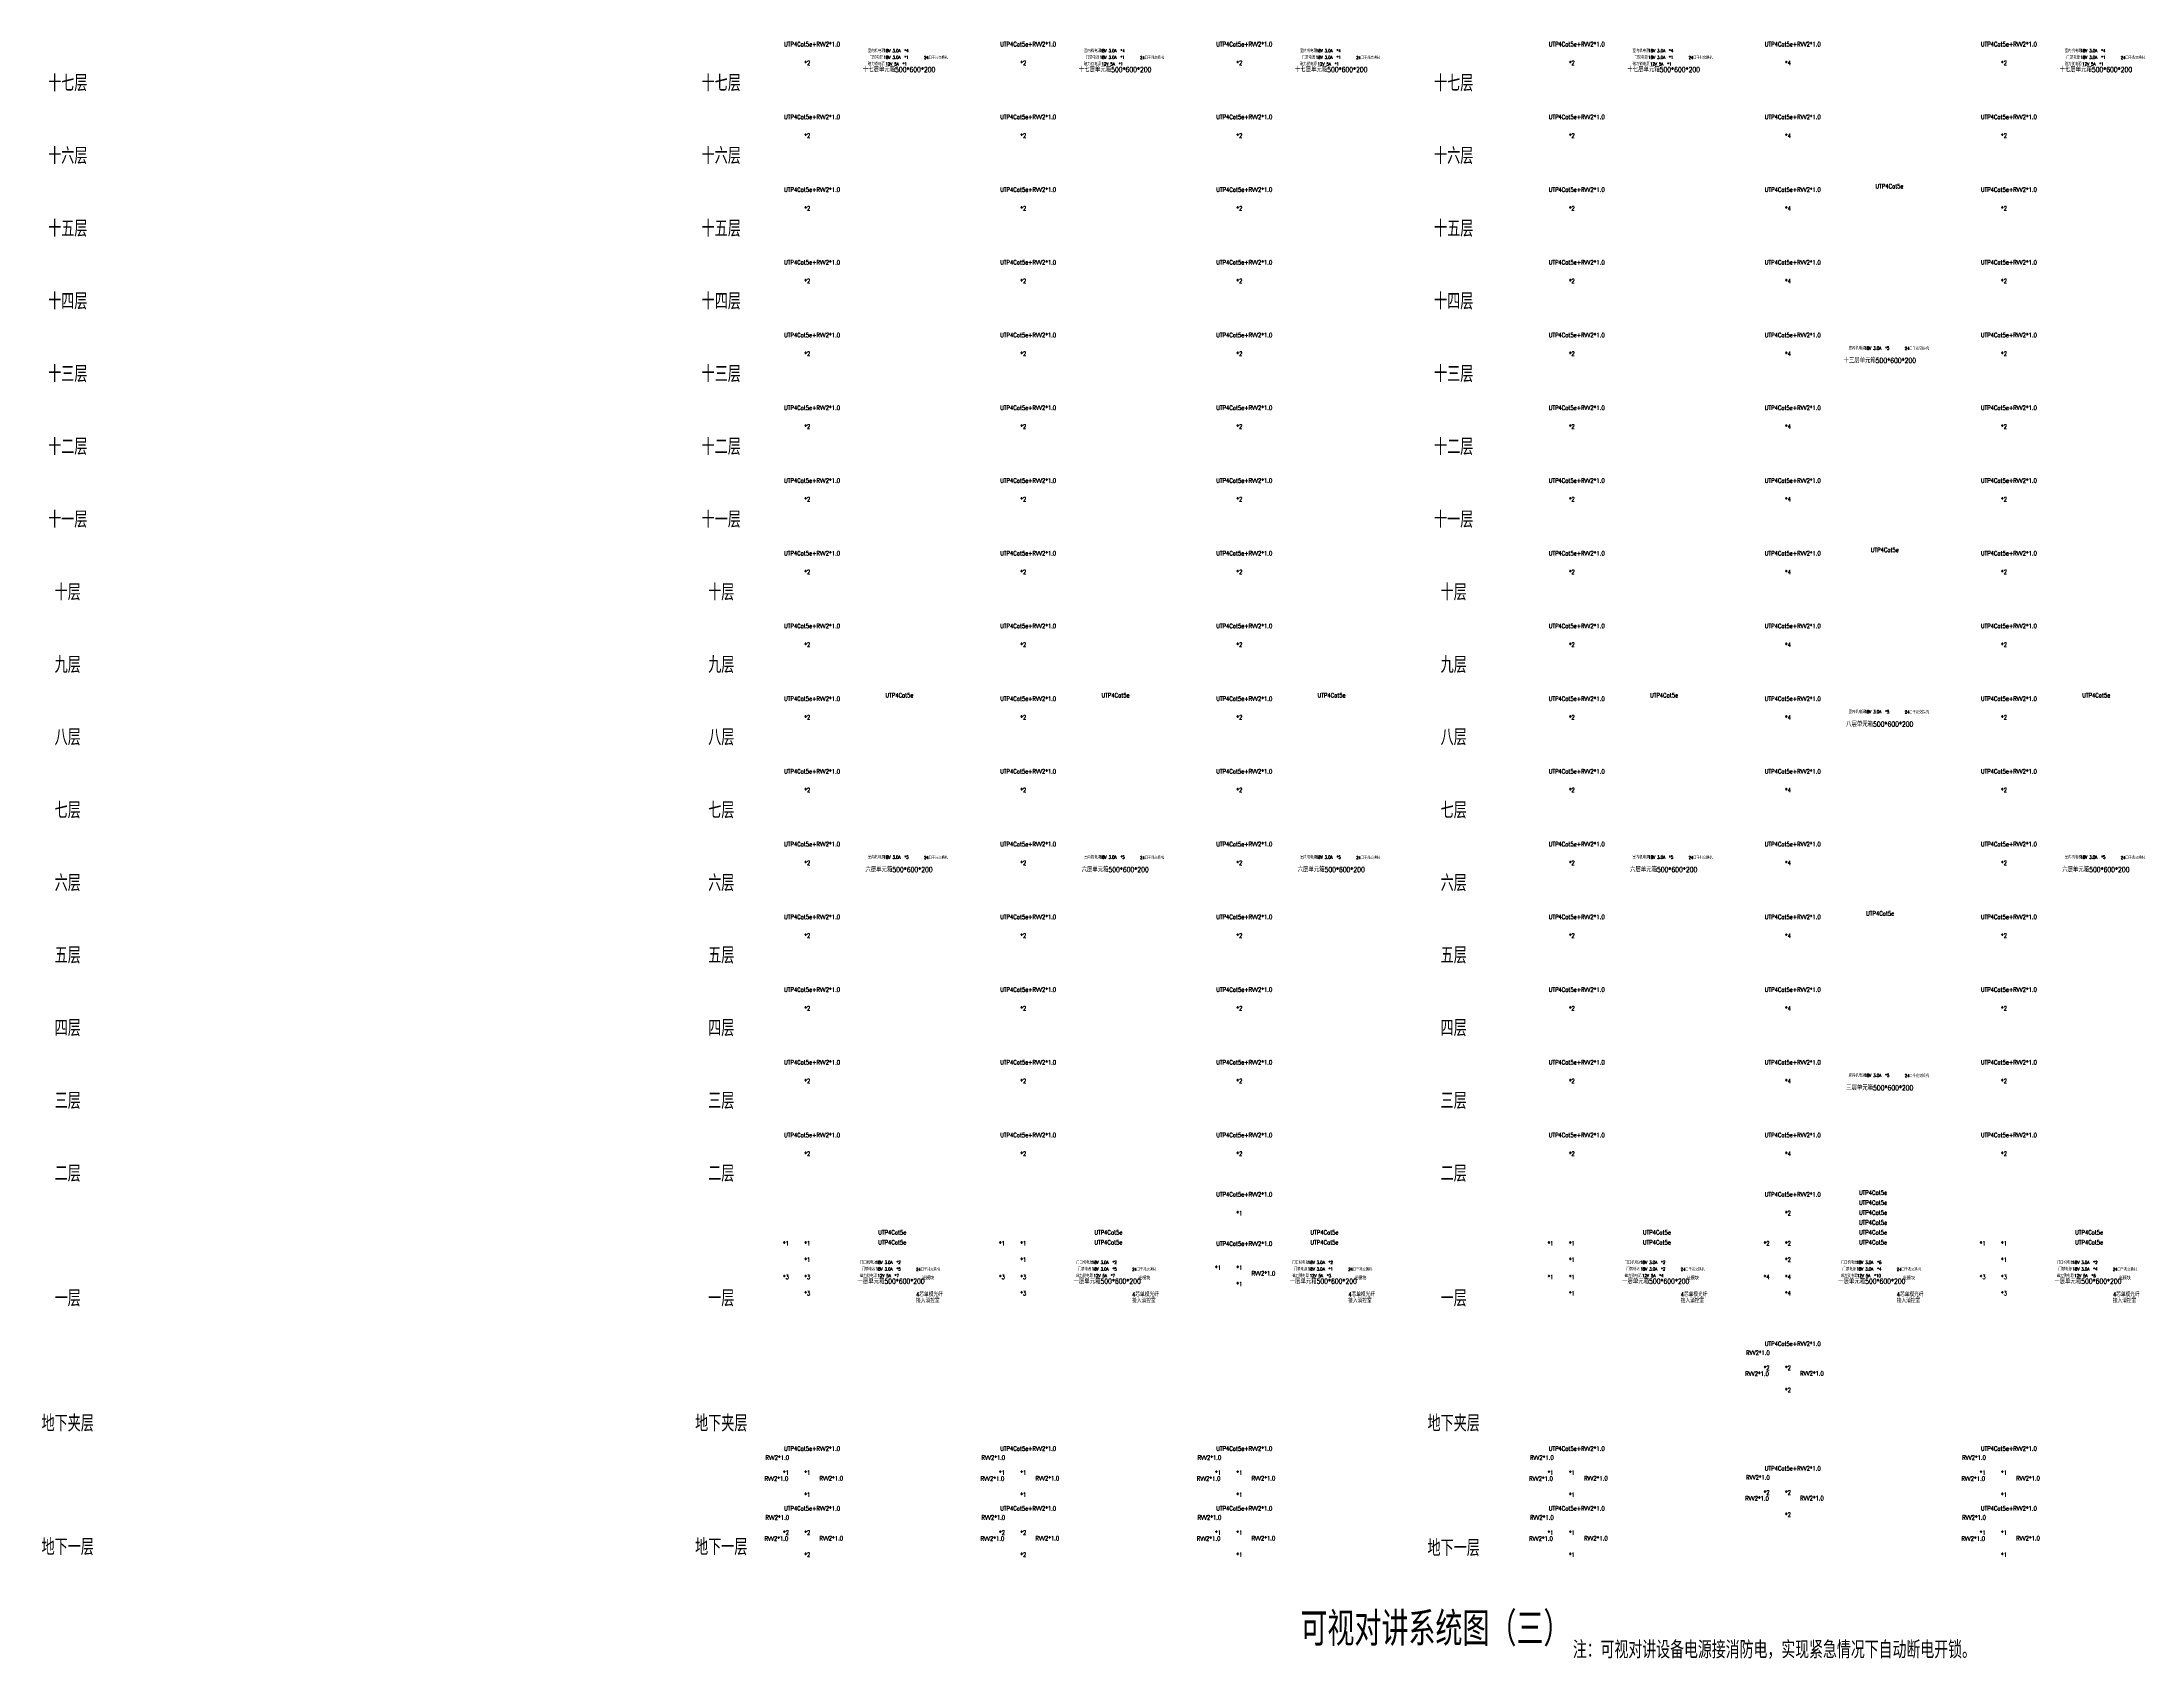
# Model space of a CAD drawing. Extents: x 2114868 to 5528286, y 1846921 to 2016792.
# Drawn here: x 2970350 to 3046151, y 1853285 to 1911650 of the extents above; entities that cross this region are included whole.
import ezdxf
from ezdxf.enums import TextEntityAlignment as Align

# ---------------------------------------------------------------- set-up
doc = ezdxf.new("R2010")
doc.units = 0
doc.header["$LTSCALE"] = 1000
doc.header["$MEASUREMENT"] = 0
for name, color, linetype in [('PUB_TITLE', 4, 'Continuous'), ('T-EQUP-LIST-PLAN', 3, 'Continuous'), ('智能化', 7, 'Continuous')]:
    doc.layers.add(name, color=color, linetype=linetype)
doc.styles.add('_TEL_DIM', font='SIMPLEX', dxfattribs={"width": 0.8, "height": 3.5, "bigfont": 'HZTXT'})
doc.styles.add('HZTXT', font='SIMPLEX.shx', dxfattribs={"width": 0.8, "height": 2500, "bigfont": 'HZTXT.shx'})

msp = doc.modelspace()

# ---------------------------------------------------------------- texts
at = {"layer": 'PUB_TITLE', "style": 'HZTXT', "width": 0.8}
msp.add_text('可视对讲系统图（三）', height=1218.8, dxfattribs=at).set_placement((3015772, 1853759))
at = {"layer": 'T-EQUP-LIST-PLAN', "style": '_TEL_DIM', "width": 0.8}
for s, p in [('十七层', (2971279, 1910194)), ('十七层', (2994868, 1910194)), ('十七层', (3021306, 1910194)), ('十六层', (2971279, 1907569)), ('十六层', (2994868, 1907569)), ('十六层', (3021306, 1907569)), ('十五层', (2971279, 1904944)), ('十五层', (2994868, 1904944)), ('十五层', (3021306, 1904944)), ('十四层', (2971279, 1902319)), ('十四层', (2994868, 1902319)), ('十四层', (3021306, 1902319)), ('十三层', (2971279, 1899694)), ('十三层', (2994868, 1899694)), ('十三层', (3021306, 1899694)), ('十二层', (2971279, 1897069)), ('十二层', (2994868, 1897069)), ('十二层', (3021306, 1897069)), ('十一层', (2971279, 1894444)), ('十一层', (2994868, 1894444)), ('十一层', (3021306, 1894444)), ('十层', (2971279, 1891819)), ('十层', (2994868, 1891819)), ('十层', (3021306, 1891819)), ('九层', (2971279, 1889194)), ('九层', (2994868, 1889194)), ('九层', (3021306, 1889194)), ('八层', (2971279, 1886569)), ('八层', (2994868, 1886569)), ('八层', (3021306, 1886569)), ('七层', (2971279, 1883944)), ('七层', (2994868, 1883944)), ('七层', (3021306, 1883944)), ('六层', (2971279, 1881319)), ('六层', (2994868, 1881319)), ('六层', (3021306, 1881319)), ('五层', (2971279, 1878694)), ('五层', (2994868, 1878694)), ('五层', (3021306, 1878694)), ('四层', (2971279, 1876069)), ('四层', (2994868, 1876069)), ('四层', (3021306, 1876069)), ('三层', (2971279, 1873444)), ('三层', (2994868, 1873444)), ('三层', (3021306, 1873444)), ('二层', (2971279, 1870819)), ('二层', (2994868, 1870819)), ('二层', (3021306, 1870819)), ('一层', (2971279, 1866319)), ('一层', (2994868, 1866319)), ('一层', (3021306, 1866319)), ('地下夹层', (2971279, 1861819)), ('地下夹层', (2994868, 1861819)), ('地下夹层', (3021306, 1861819)), ('地下一层', (2971279, 1857357)), ('地下一层', (2994868, 1857357)), ('地下一层', (3021306, 1857319))]:
    msp.add_text(s, height=590, dxfattribs=at).set_placement(p, align=Align.MIDDLE)
at = {"layer": '智能化', "color": 120, "style": '_TEL_DIM', "width": 0.8}
for s, height, p in [('UTP4Cat5e+RVV2*1.0', 156.79, (2997137, 1911493)), ('UTP4Cat5e+RVV2*1.0', 156.79, (3004937, 1911493)), ('UTP4Cat5e+RVV2*1.0', 156.79, (3012737, 1911493)), ('UTP4Cat5e+RVV2*1.0', 156.79, (3024737, 1911493)), ('UTP4Cat5e+RVV2*1.0', 156.79, (3032537, 1911493)), ('UTP4Cat5e+RVV2*1.0', 156.79, (3040337, 1911493)), ('UTP4Cat5e+RVV2*1.0', 156.79, (2997137, 1908868)), ('UTP4Cat5e+RVV2*1.0', 156.79, (3004937, 1908868)), ('UTP4Cat5e+RVV2*1.0', 156.79, (3012737, 1908868)), ('UTP4Cat5e+RVV2*1.0', 156.79, (3024737, 1908868)), ('UTP4Cat5e+RVV2*1.0', 156.79, (3032537, 1908868)), ('UTP4Cat5e+RVV2*1.0', 156.79, (3040337, 1908868)), ('UTP4Cat5e+RVV2*1.0', 156.79, (2997137, 1906243)), ('UTP4Cat5e+RVV2*1.0', 156.79, (3004937, 1906243)), ('UTP4Cat5e+RVV2*1.0', 156.79, (3012737, 1906243)), ('UTP4Cat5e+RVV2*1.0', 156.79, (3024737, 1906243)), ('UTP4Cat5e+RVV2*1.0', 156.79, (3032537, 1906243)), ('UTP4Cat5e', 156.8, (3036531, 1906366)), ('UTP4Cat5e+RVV2*1.0', 156.79, (3040337, 1906243)), ('UTP4Cat5e+RVV2*1.0', 156.79, (2997137, 1903618)), ('UTP4Cat5e+RVV2*1.0', 156.79, (3004937, 1903618)), ('UTP4Cat5e+RVV2*1.0', 156.79, (3012737, 1903618)), ('UTP4Cat5e+RVV2*1.0', 156.79, (3024737, 1903618)), ('UTP4Cat5e+RVV2*1.0', 156.79, (3032537, 1903618)), ('UTP4Cat5e+RVV2*1.0', 156.79, (3040337, 1903618)), ('UTP4Cat5e+RVV2*1.0', 156.79, (2997137, 1900993)), ('UTP4Cat5e+RVV2*1.0', 156.79, (3004937, 1900993)), ('UTP4Cat5e+RVV2*1.0', 156.79, (3012737, 1900993)), ('UTP4Cat5e+RVV2*1.0', 156.79, (3024737, 1900993)), ('UTP4Cat5e+RVV2*1.0', 156.79, (3032537, 1900993)), ('UTP4Cat5e+RVV2*1.0', 156.79, (3040337, 1900993)), ('UTP4Cat5e+RVV2*1.0', 156.79, (2997137, 1898368)), ('UTP4Cat5e+RVV2*1.0', 156.79, (3004937, 1898368)), ('UTP4Cat5e+RVV2*1.0', 156.79, (3012737, 1898368)), ('UTP4Cat5e+RVV2*1.0', 156.79, (3024737, 1898368)), ('UTP4Cat5e+RVV2*1.0', 156.79, (3032537, 1898368)), ('UTP4Cat5e+RVV2*1.0', 156.79, (3040337, 1898368)), ('UTP4Cat5e+RVV2*1.0', 156.79, (2997137, 1895743)), ('UTP4Cat5e+RVV2*1.0', 156.79, (3004937, 1895743)), ('UTP4Cat5e+RVV2*1.0', 156.79, (3012737, 1895743)), ('UTP4Cat5e+RVV2*1.0', 156.79, (3024737, 1895743)), ('UTP4Cat5e+RVV2*1.0', 156.79, (3032537, 1895743)), ('UTP4Cat5e+RVV2*1.0', 156.79, (3040337, 1895743)), ('UTP4Cat5e+RVV2*1.0', 156.79, (2997137, 1893118)), ('UTP4Cat5e+RVV2*1.0', 156.79, (3004937, 1893118)), ('UTP4Cat5e+RVV2*1.0', 156.79, (3012737, 1893118)), ('UTP4Cat5e+RVV2*1.0', 156.79, (3024737, 1893118)), ('UTP4Cat5e+RVV2*1.0', 156.79, (3032537, 1893118)), ('UTP4Cat5e', 156.8, (3036363, 1893241)), ('UTP4Cat5e+RVV2*1.0', 156.79, (3040337, 1893118)), ('UTP4Cat5e+RVV2*1.0', 156.79, (2997137, 1890493)), ('UTP4Cat5e+RVV2*1.0', 156.79, (3004937, 1890493)), ('UTP4Cat5e+RVV2*1.0', 156.79, (3012737, 1890493)), ('UTP4Cat5e+RVV2*1.0', 156.79, (3024737, 1890493)), ('UTP4Cat5e+RVV2*1.0', 156.79, (3032537, 1890493)), ('UTP4Cat5e+RVV2*1.0', 156.79, (3040337, 1890493)), ('UTP4Cat5e+RVV2*1.0', 156.79, (2997137, 1887868)), ('UTP4Cat5e', 156.8, (3000795, 1887991)), ('UTP4Cat5e+RVV2*1.0', 156.79, (3004937, 1887868)), ('UTP4Cat5e', 156.8, (3008595, 1887991)), ('UTP4Cat5e+RVV2*1.0', 156.79, (3012737, 1887868)), ('UTP4Cat5e', 156.8, (3016395, 1887991)), ('UTP4Cat5e+RVV2*1.0', 156.79, (3024737, 1887868)), ('UTP4Cat5e', 156.8, (3028395, 1887991)), ('UTP4Cat5e+RVV2*1.0', 156.79, (3032537, 1887868)), ('UTP4Cat5e+RVV2*1.0', 156.79, (3040337, 1887868)), ('UTP4Cat5e', 156.8, (3043995, 1887991)), ('UTP4Cat5e+RVV2*1.0', 156.79, (2997137, 1885243)), ('UTP4Cat5e+RVV2*1.0', 156.79, (3004937, 1885243)), ('UTP4Cat5e+RVV2*1.0', 156.79, (3012737, 1885243)), ('UTP4Cat5e+RVV2*1.0', 156.79, (3024737, 1885243)), ('UTP4Cat5e+RVV2*1.0', 156.79, (3032537, 1885243)), ('UTP4Cat5e+RVV2*1.0', 156.79, (3040337, 1885243)), ('UTP4Cat5e+RVV2*1.0', 156.79, (2997137, 1882618)), ('UTP4Cat5e+RVV2*1.0', 156.79, (3004937, 1882618)), ('UTP4Cat5e+RVV2*1.0', 156.79, (3012737, 1882618)), ('UTP4Cat5e+RVV2*1.0', 156.79, (3024737, 1882618)), ('UTP4Cat5e+RVV2*1.0', 156.79, (3032537, 1882618)), ('UTP4Cat5e+RVV2*1.0', 156.79, (3040337, 1882618)), ('UTP4Cat5e+RVV2*1.0', 156.79, (2997137, 1879993)), ('UTP4Cat5e+RVV2*1.0', 156.79, (3004937, 1879993)), ('UTP4Cat5e+RVV2*1.0', 156.79, (3012737, 1879993)), ('UTP4Cat5e+RVV2*1.0', 156.79, (3024737, 1879993)), ('UTP4Cat5e+RVV2*1.0', 156.79, (3032537, 1879993)), ('UTP4Cat5e', 156.8, (3036195, 1880116)), ('UTP4Cat5e+RVV2*1.0', 156.79, (3040337, 1879993)), ('UTP4Cat5e+RVV2*1.0', 156.79, (2997137, 1877368)), ('UTP4Cat5e+RVV2*1.0', 156.79, (3004937, 1877368)), ('UTP4Cat5e+RVV2*1.0', 156.79, (3012737, 1877368)), ('UTP4Cat5e+RVV2*1.0', 156.79, (3024737, 1877368)), ('UTP4Cat5e+RVV2*1.0', 156.79, (3032537, 1877368)), ('UTP4Cat5e+RVV2*1.0', 156.79, (3040337, 1877368)), ('UTP4Cat5e+RVV2*1.0', 156.79, (2997137, 1874743)), ('UTP4Cat5e+RVV2*1.0', 156.79, (3004937, 1874743)), ('UTP4Cat5e+RVV2*1.0', 156.79, (3012737, 1874743)), ('UTP4Cat5e+RVV2*1.0', 156.79, (3024737, 1874743)), ('UTP4Cat5e+RVV2*1.0', 156.79, (3032537, 1874743)), ('UTP4Cat5e+RVV2*1.0', 156.79, (3040337, 1874743)), ('UTP4Cat5e+RVV2*1.0', 156.79, (2997137, 1872118)), ('UTP4Cat5e+RVV2*1.0', 156.79, (3004937, 1872118)), ('UTP4Cat5e+RVV2*1.0', 156.79, (3012737, 1872118)), ('UTP4Cat5e+RVV2*1.0', 156.79, (3024737, 1872118)), ('UTP4Cat5e+RVV2*1.0', 156.79, (3032537, 1872118)), ('UTP4Cat5e+RVV2*1.0', 156.79, (3040337, 1872118)), ('UTP4Cat5e+RVV2*1.0', 156.79, (3012737, 1869975)), ('UTP4Cat5e+RVV2*1.0', 156.79, (3032537, 1869975)), ('UTP4Cat5e', 156.8, (3035937, 1870040)), ('UTP4Cat5e', 156.8, (3035937, 1869681)), ('UTP4Cat5e', 156.8, (3035937, 1869321)), ('UTP4Cat5e', 156.8, (3000537, 1868603)), ('UTP4Cat5e', 156.8, (3008337, 1868603)), ('UTP4Cat5e', 156.8, (3016137, 1868603)), ('UTP4Cat5e', 156.8, (3028137, 1868603)), ('UTP4Cat5e', 156.8, (3035937, 1868962)), ('UTP4Cat5e', 156.8, (3035937, 1868603)), ('UTP4Cat5e', 156.8, (3043737, 1868603)), ('UTP4Cat5e', 156.8, (3000537, 1868243)), ('UTP4Cat5e', 156.8, (3008337, 1868243)), ('UTP4Cat5e+RVV2*1.0', 156.79, (3012737, 1868198)), ('UTP4Cat5e', 156.8, (3016137, 1868243)), ('UTP4Cat5e', 156.8, (3028137, 1868243)), ('UTP4Cat5e', 156.8, (3035937, 1868243)), ('UTP4Cat5e', 156.8, (3043737, 1868243)), ('RVV2*1.0', 156.8, (3014011, 1867124)), ('接入消控室', 156.8, (3001899, 1866143)), ('4芯单模光纤', 156.8, (3001899, 1866368)), ('接入消控室', 156.8, (3009699, 1866143)), ('4芯单模光纤', 156.8, (3009699, 1866368)), ('接入消控室', 156.8, (3017499, 1866143)), ('4芯单模光纤', 156.8, (3017499, 1866368)), ('接入消控室', 156.8, (3029499, 1866143)), ('4芯单模光纤', 156.8, (3029499, 1866368)), ('接入消控室', 156.8, (3037299, 1866143)), ('4芯单模光纤', 156.8, (3037299, 1866368)), ('接入消控室', 156.8, (3045099, 1866143)), ('4芯单模光纤', 156.8, (3045099, 1866368)), ('UTP4Cat5e+RVV2*1.0', 156.79, (3032537, 1864586)), ('RVV2*1.0', 156.8, (3031861, 1864260)), ('RVV2*1.0', 156.8, (3031831, 1863501)), ('RVV2*1.0', 156.8, (3033811, 1863512)), ('UTP4Cat5e+RVV2*1.0', 156.79, (2997137, 1860804)), ('UTP4Cat5e+RVV2*1.0', 156.79, (3004937, 1860804)), ('UTP4Cat5e+RVV2*1.0', 156.79, (3012737, 1860804)), ('UTP4Cat5e+RVV2*1.0', 156.79, (3024737, 1860804)), ('UTP4Cat5e+RVV2*1.0', 156.79, (3040337, 1860804)), ('RVV2*1.0', 156.8, (2996461, 1860477)), ('RVV2*1.0', 156.8, (3004261, 1860477)), ('RVV2*1.0', 156.8, (3012061, 1860477)), ('RVV2*1.0', 156.8, (3024061, 1860477)), ('UTP4Cat5e+RVV2*1.0', 156.79, (3032537, 1860086)), ('RVV2*1.0', 156.8, (3039661, 1860477)), ('RVV2*1.0', 156.8, (2996431, 1859719)), ('RVV2*1.0', 156.8, (2998411, 1859730)), ('RVV2*1.0', 156.8, (3004231, 1859719)), ('RVV2*1.0', 156.8, (3006211, 1859730)), ('RVV2*1.0', 156.8, (3012031, 1859719)), ('RVV2*1.0', 156.8, (3014011, 1859730)), ('RVV2*1.0', 156.8, (3024031, 1859719)), ('RVV2*1.0', 156.8, (3026011, 1859730)), ('RVV2*1.0', 156.8, (3031861, 1859760)), ('RVV2*1.0', 156.8, (3039631, 1859719)), ('RVV2*1.0', 156.8, (3041611, 1859730)), ('UTP4Cat5e+RVV2*1.0', 156.79, (2997137, 1858641)), ('UTP4Cat5e+RVV2*1.0', 156.79, (3004937, 1858641)), ('UTP4Cat5e+RVV2*1.0', 156.79, (3012737, 1858641)), ('UTP4Cat5e+RVV2*1.0', 156.79, (3024737, 1858641)), ('RVV2*1.0', 156.8, (3031831, 1859001)), ('RVV2*1.0', 156.8, (3033811, 1859012)), ('UTP4Cat5e+RVV2*1.0', 156.79, (3040337, 1858641)), ('RVV2*1.0', 156.8, (2996461, 1858314)), ('RVV2*1.0', 156.8, (3004261, 1858314)), ('RVV2*1.0', 156.8, (3012061, 1858314)), ('RVV2*1.0', 156.8, (3024061, 1858314)), ('RVV2*1.0', 156.8, (3039661, 1858314)), ('RVV2*1.0', 156.8, (2996431, 1857555)), ('RVV2*1.0', 156.8, (2998411, 1857566)), ('RVV2*1.0', 156.8, (3004231, 1857555)), ('RVV2*1.0', 156.8, (3006211, 1857566)), ('RVV2*1.0', 156.8, (3012031, 1857555)), ('RVV2*1.0', 156.8, (3014011, 1857566)), ('RVV2*1.0', 156.8, (3024031, 1857555)), ('RVV2*1.0', 156.8, (3026011, 1857566)), ('RVV2*1.0', 156.8, (3039631, 1857555)), ('RVV2*1.0', 156.8, (3041611, 1857566))]:
    msp.add_text(s, height=height, dxfattribs=at).set_placement(p)
at = {"layer": '智能化', "color": 3, "style": '_TEL_DIM', "width": 0.8}
for s, p in [('*2', (2997863, 1910817)), ('*2', (3005663, 1910817)), ('*2', (3013463, 1910817)), ('*2', (3025463, 1910817)), ('*4', (3033263, 1910817)), ('*2', (3041063, 1910817)), ('*2', (2997863, 1908192)), ('*2', (3005663, 1908192)), ('*2', (3013463, 1908192)), ('*2', (3025463, 1908192)), ('*4', (3033263, 1908192)), ('*2', (3041063, 1908192)), ('*2', (2997863, 1905567)), ('*2', (3005663, 1905567)), ('*2', (3013463, 1905567)), ('*2', (3025463, 1905567)), ('*4', (3033263, 1905567)), ('*2', (3041063, 1905567)), ('*2', (2997863, 1902942)), ('*2', (3005663, 1902942)), ('*2', (3013463, 1902942)), ('*2', (3025463, 1902942)), ('*4', (3033263, 1902942)), ('*2', (3041063, 1902942)), ('*2', (2997863, 1900317)), ('*2', (3005663, 1900317)), ('*2', (3013463, 1900317)), ('*2', (3025463, 1900317)), ('*4', (3033263, 1900317)), ('*2', (3041063, 1900317)), ('*2', (2997863, 1897692)), ('*2', (3005663, 1897692)), ('*2', (3013463, 1897692)), ('*2', (3025463, 1897692)), ('*4', (3033263, 1897692)), ('*2', (3041063, 1897692)), ('*2', (2997863, 1895067)), ('*2', (3005663, 1895067)), ('*2', (3013463, 1895067)), ('*2', (3025463, 1895067)), ('*4', (3033263, 1895067)), ('*2', (3041063, 1895067)), ('*2', (2997863, 1892442)), ('*2', (3005663, 1892442)), ('*2', (3013463, 1892442)), ('*2', (3025463, 1892442)), ('*4', (3033263, 1892442)), ('*2', (3041063, 1892442)), ('*2', (2997863, 1889817)), ('*2', (3005663, 1889817)), ('*2', (3013463, 1889817)), ('*2', (3025463, 1889817)), ('*4', (3033263, 1889817)), ('*2', (3041063, 1889817)), ('*2', (2997863, 1887192)), ('*2', (3005663, 1887192)), ('*2', (3013463, 1887192)), ('*2', (3025463, 1887192)), ('*4', (3033263, 1887192)), ('*2', (3041063, 1887192)), ('*2', (2997863, 1884567)), ('*2', (3005663, 1884567)), ('*2', (3013463, 1884567)), ('*2', (3025463, 1884567)), ('*4', (3033263, 1884567)), ('*2', (3041063, 1884567)), ('*2', (2997863, 1881942)), ('*2', (3005663, 1881942)), ('*2', (3013463, 1881942)), ('*2', (3025463, 1881942)), ('*4', (3033263, 1881942)), ('*2', (3041063, 1881942)), ('*2', (2997863, 1879317)), ('*2', (3005663, 1879317)), ('*2', (3013463, 1879317)), ('*2', (3025463, 1879317)), ('*4', (3033263, 1879317)), ('*2', (3041063, 1879317)), ('*2', (2997863, 1876692)), ('*2', (3005663, 1876692)), ('*2', (3013463, 1876692)), ('*2', (3025463, 1876692)), ('*4', (3033263, 1876692)), ('*2', (3041063, 1876692)), ('*2', (2997863, 1874067)), ('*2', (3005663, 1874067)), ('*2', (3013463, 1874067)), ('*2', (3025463, 1874067)), ('*4', (3033263, 1874067)), ('*2', (3041063, 1874067)), ('*2', (2997863, 1871442)), ('*2', (3005663, 1871442)), ('*2', (3013463, 1871442)), ('*2', (3025463, 1871442)), ('*4', (3033263, 1871442)), ('*2', (3041063, 1871442)), ('*1', (3013463, 1869299)), ('*2', (3033263, 1869299)), ('*1', (2997093, 1868205)), ('*1', (2997863, 1868205)), ('*1', (2997863, 1867617)), ('*1', (3004893, 1868205)), ('*1', (3005663, 1868205)), ('*1', (3005663, 1867617)), ('*1', (3024693, 1868205)), ('*1', (3025463, 1868205)), ('*1', (3025463, 1867617)), ('*2', (3032493, 1868205)), ('*2', (3033263, 1868205)), ('*2', (3033263, 1867617)), ('*1', (3040293, 1868205)), ('*1', (3041063, 1868205)), ('*1', (3041063, 1867617)), ('*3', (2997093, 1866997)), ('*3', (2997863, 1866997)), ('*3', (3004893, 1866997)), ('*3', (3005663, 1866997)), ('*1', (3012693, 1867327)), ('*1', (3013463, 1867327)), ('*1', (3024693, 1866997)), ('*1', (3025463, 1866997)), ('*4', (3032493, 1866997)), ('*4', (3033263, 1866997)), ('*3', (3040293, 1866997)), ('*3', (3041063, 1866997)), ('*3', (2997863, 1866408)), ('*3', (3005663, 1866408)), ('*1', (3013463, 1866739)), ('*1', (3025463, 1866408)), ('*4', (3033263, 1866408)), ('*3', (3041063, 1866408)), ('*2', (3032493, 1863716)), ('*2', (3033263, 1863716)), ('*2', (3033263, 1862915)), ('*1', (2997093, 1859934)), ('*1', (2997863, 1859934)), ('*1', (3004893, 1859934)), ('*1', (3005663, 1859934)), ('*1', (3012693, 1859934)), ('*1', (3013463, 1859934)), ('*1', (3024693, 1859934)), ('*1', (3025463, 1859934)), ('*1', (3040293, 1859934)), ('*1', (3041063, 1859934)), ('*1', (2997863, 1859133)), ('*1', (3005663, 1859133)), ('*1', (3013463, 1859133)), ('*1', (3025463, 1859133)), ('*2', (3032493, 1859216)), ('*2', (3033263, 1859216)), ('*1', (3041063, 1859133)), ('*2', (2997093, 1857770)), ('*2', (2997863, 1857770)), ('*2', (3004893, 1857770)), ('*2', (3005663, 1857770)), ('*1', (3012693, 1857770)), ('*1', (3013463, 1857770)), ('*1', (3024693, 1857770)), ('*1', (3025463, 1857770)), ('*2', (3033263, 1858415)), ('*1', (3040293, 1857770)), ('*1', (3041063, 1857770)), ('*2', (2997863, 1856970)), ('*2', (3005663, 1856970)), ('*1', (3013463, 1856970)), ('*1', (3025463, 1856970)), ('*1', (3041063, 1856970))]:
    msp.add_text(s, height=156.8, dxfattribs=at).set_placement(p)
at = {"layer": '智能化', "color": 2, "linetype": 'ByBlock', "style": '_TEL_DIM', "width": 0.8}
for s, height, p in [('室内机电源', 112.5, (3000465, 1911336)), ('门禁电源', 112.5, (3000465, 1911096)), ('18V 3.0A  *4', 112.5, (3001181, 1911336)), ('18V 3.0A  *1', 112.5, (3001181, 1911096)), ('24口千兆交换机', 108, (3002620, 1911087)), ('室内机电源', 112.5, (3008265, 1911336)), ('门禁电源', 112.5, (3008265, 1911096)), ('18V 3.0A  *4', 112.5, (3008981, 1911336)), ('18V 3.0A  *1', 112.5, (3008981, 1911096)), ('24口千兆交换机', 108, (3010420, 1911087)), ('室内机电源', 112.5, (3016065, 1911336)), ('门禁电源', 112.5, (3016065, 1911096)), ('18V 3.0A  *4', 112.5, (3016781, 1911336)), ('18V 3.0A  *1', 112.5, (3016781, 1911096)), ('24口千兆交换机', 108, (3018220, 1911087)), ('室内机电源', 112.5, (3028065, 1911336)), ('门禁电源', 112.5, (3028065, 1911096)), ('18V 3.0A  *4', 112.5, (3028781, 1911336)), ('18V 3.0A  *1', 112.5, (3028781, 1911096)), ('24口千兆交换机', 108, (3030220, 1911087)), ('室内机电源', 112.5, (3043665, 1911336)), ('门禁电源', 112.5, (3043665, 1911096)), ('18V 3.0A  *4', 112.5, (3044381, 1911336)), ('18V 3.0A  *1', 112.5, (3044381, 1911096)), ('24口千兆交换机', 108, (3045820, 1911087)), ('十七层单元箱500*600*200', 180, (3001285, 1910654)), ('磁力锁电源', 112.5, (3000465, 1910856)), ('12V 5A  *1', 112.5, (3001181, 1910856)), ('十七层单元箱500*600*200', 180, (3009085, 1910654)), ('磁力锁电源', 112.5, (3008265, 1910856)), ('12V 5A  *1', 112.5, (3008981, 1910856)), ('十七层单元箱500*600*200', 180, (3016885, 1910654)), ('磁力锁电源', 112.5, (3016065, 1910856)), ('12V 5A  *1', 112.5, (3016781, 1910856)), ('十七层单元箱500*600*200', 180, (3028885, 1910654)), ('磁力锁电源', 112.5, (3028065, 1910856)), ('12V 5A  *1', 112.5, (3028781, 1910856)), ('十七层单元箱500*600*200', 180, (3044485, 1910654)), ('磁力锁电源', 112.5, (3043665, 1910856)), ('12V 5A  *1', 112.5, (3044381, 1910856)), ('室内机电源', 112.5, (3035865, 1900600)), ('18V 3.0A  *5', 112.5, (3036581, 1900600)), ('24口千兆交换机', 108, (3038020, 1900587)), ('十三层单元箱500*600*200', 180, (3036685, 1900154)), ('室内机电源', 112.5, (3035865, 1887475)), ('18V 3.0A  *5', 112.5, (3036581, 1887475)), ('24口千兆交换机', 108, (3038020, 1887462)), ('八层单元箱500*600*200', 180, (3036685, 1887029)), ('室内机电源', 112.5, (3000465, 1882225)), ('18V 3.0A  *5', 112.5, (3001181, 1882225)), ('24口千兆交换机', 108, (3002620, 1882212)), ('室内机电源', 112.5, (3008265, 1882225)), ('18V 3.0A  *5', 112.5, (3008981, 1882225)), ('24口千兆交换机', 108, (3010420, 1882212)), ('室内机电源', 112.5, (3016065, 1882225)), ('18V 3.0A  *5', 112.5, (3016781, 1882225)), ('24口千兆交换机', 108, (3018220, 1882212)), ('室内机电源', 112.5, (3028065, 1882225)), ('18V 3.0A  *5', 112.5, (3028781, 1882225)), ('24口千兆交换机', 108, (3030220, 1882212)), ('室内机电源', 112.5, (3043665, 1882225)), ('18V 3.0A  *5', 112.5, (3044381, 1882225)), ('24口千兆交换机', 108, (3045820, 1882212)), ('六层单元箱500*600*200', 180, (3001285, 1881779)), ('六层单元箱500*600*200', 180, (3009085, 1881779)), ('六层单元箱500*600*200', 180, (3016885, 1881779)), ('六层单元箱500*600*200', 180, (3028885, 1881779)), ('六层单元箱500*600*200', 180, (3044485, 1881779)), ('室内机电源', 112.5, (3035865, 1874350)), ('三层单元箱500*600*200', 180, (3036685, 1873904)), ('18V 3.0A  *5', 112.5, (3036581, 1874350)), ('24口千兆交换机', 108, (3038020, 1874337)), ('磁力锁电源', 112.5, (3000179, 1867121)), ('门口机电源', 112.5, (3000179, 1867601)), ('一层单元箱500*600*200', 180, (3000998, 1866920)), ('门禁电源', 112.5, (3000179, 1867361)), ('18V 3.0A  *2', 112.5, (3000895, 1867601)), ('18V 3.0A  *5', 112.5, (3000895, 1867361)), ('12V 5A  *7', 112.5, (3000895, 1867121)), ('24口千兆交换机', 108, (3002334, 1867353)), ('光模块', 135, (3002334, 1867033)), ('磁力锁电源', 112.5, (3007979, 1867121)), ('门口机电源', 112.5, (3007979, 1867601)), ('一层单元箱500*600*200', 180, (3008798, 1866920)), ('门禁电源', 112.5, (3007979, 1867361)), ('18V 3.0A  *2', 112.5, (3008695, 1867601)), ('18V 3.0A  *5', 112.5, (3008695, 1867361)), ('12V 5A  *7', 112.5, (3008695, 1867121)), ('24口千兆交换机', 108, (3010134, 1867353)), ('光模块', 135, (3010134, 1867033)), ('磁力锁电源', 112.5, (3015779, 1867121)), ('门口机电源', 112.5, (3015779, 1867601)), ('一层单元箱500*600*200', 180, (3016598, 1866920)), ('门禁电源', 112.5, (3015779, 1867361)), ('18V 3.0A  *2', 112.5, (3016495, 1867601)), ('18V 3.0A  *1', 112.5, (3016495, 1867361)), ('12V 5A  *3', 112.5, (3016495, 1867121)), ('24口千兆交换机', 108, (3017934, 1867353)), ('光模块', 135, (3017934, 1867033)), ('磁力锁电源', 112.5, (3027779, 1867121)), ('门口机电源', 112.5, (3027779, 1867601)), ('一层单元箱500*600*200', 180, (3028598, 1866920)), ('门禁电源', 112.5, (3027779, 1867361)), ('18V 3.0A  *2', 112.5, (3028495, 1867601)), ('18V 3.0A  *2', 112.5, (3028495, 1867361)), ('12V 5A  *4', 112.5, (3028495, 1867121)), ('24口千兆交换机', 108, (3029934, 1867353)), ('光模块', 135, (3029934, 1867033)), ('磁力锁电源', 112.5, (3035579, 1867121)), ('门口机电源', 112.5, (3035579, 1867601)), ('一层单元箱500*600*200', 180, (3036398, 1866920)), ('门禁电源', 112.5, (3035579, 1867361)), ('18V 3.0A  *6', 112.5, (3036295, 1867601)), ('18V 3.0A  *4', 112.5, (3036295, 1867361)), ('12V 5A  *10', 112.5, (3036295, 1867121)), ('24口千兆交换机', 108, (3037734, 1867353)), ('光模块', 135, (3037734, 1867033)), ('磁力锁电源', 112.5, (3043379, 1867121)), ('门口机电源', 112.5, (3043379, 1867601)), ('一层单元箱500*600*200', 180, (3044198, 1866920)), ('门禁电源', 112.5, (3043379, 1867361)), ('18V 3.0A  *2', 112.5, (3044095, 1867601)), ('18V 3.0A  *4', 112.5, (3044095, 1867361)), ('12V 5A  *6', 112.5, (3044095, 1867121)), ('24口千兆交换机', 108, (3045534, 1867353)), ('光模块', 135, (3045534, 1867033))]:
    msp.add_text(s, height=height, dxfattribs=at).set_placement(p, align=Align.MIDDLE_CENTER)
at = {"layer": '智能化', "style": '_TEL_DIM', "width": 0.8}
msp.add_text('注：可视对讲设备电源接消防电，实现紧急情况下自动断电开锁。', height=627.18, dxfattribs=at).set_placement((3025606, 1853306))

doc.saveas('drawing.dxf')
